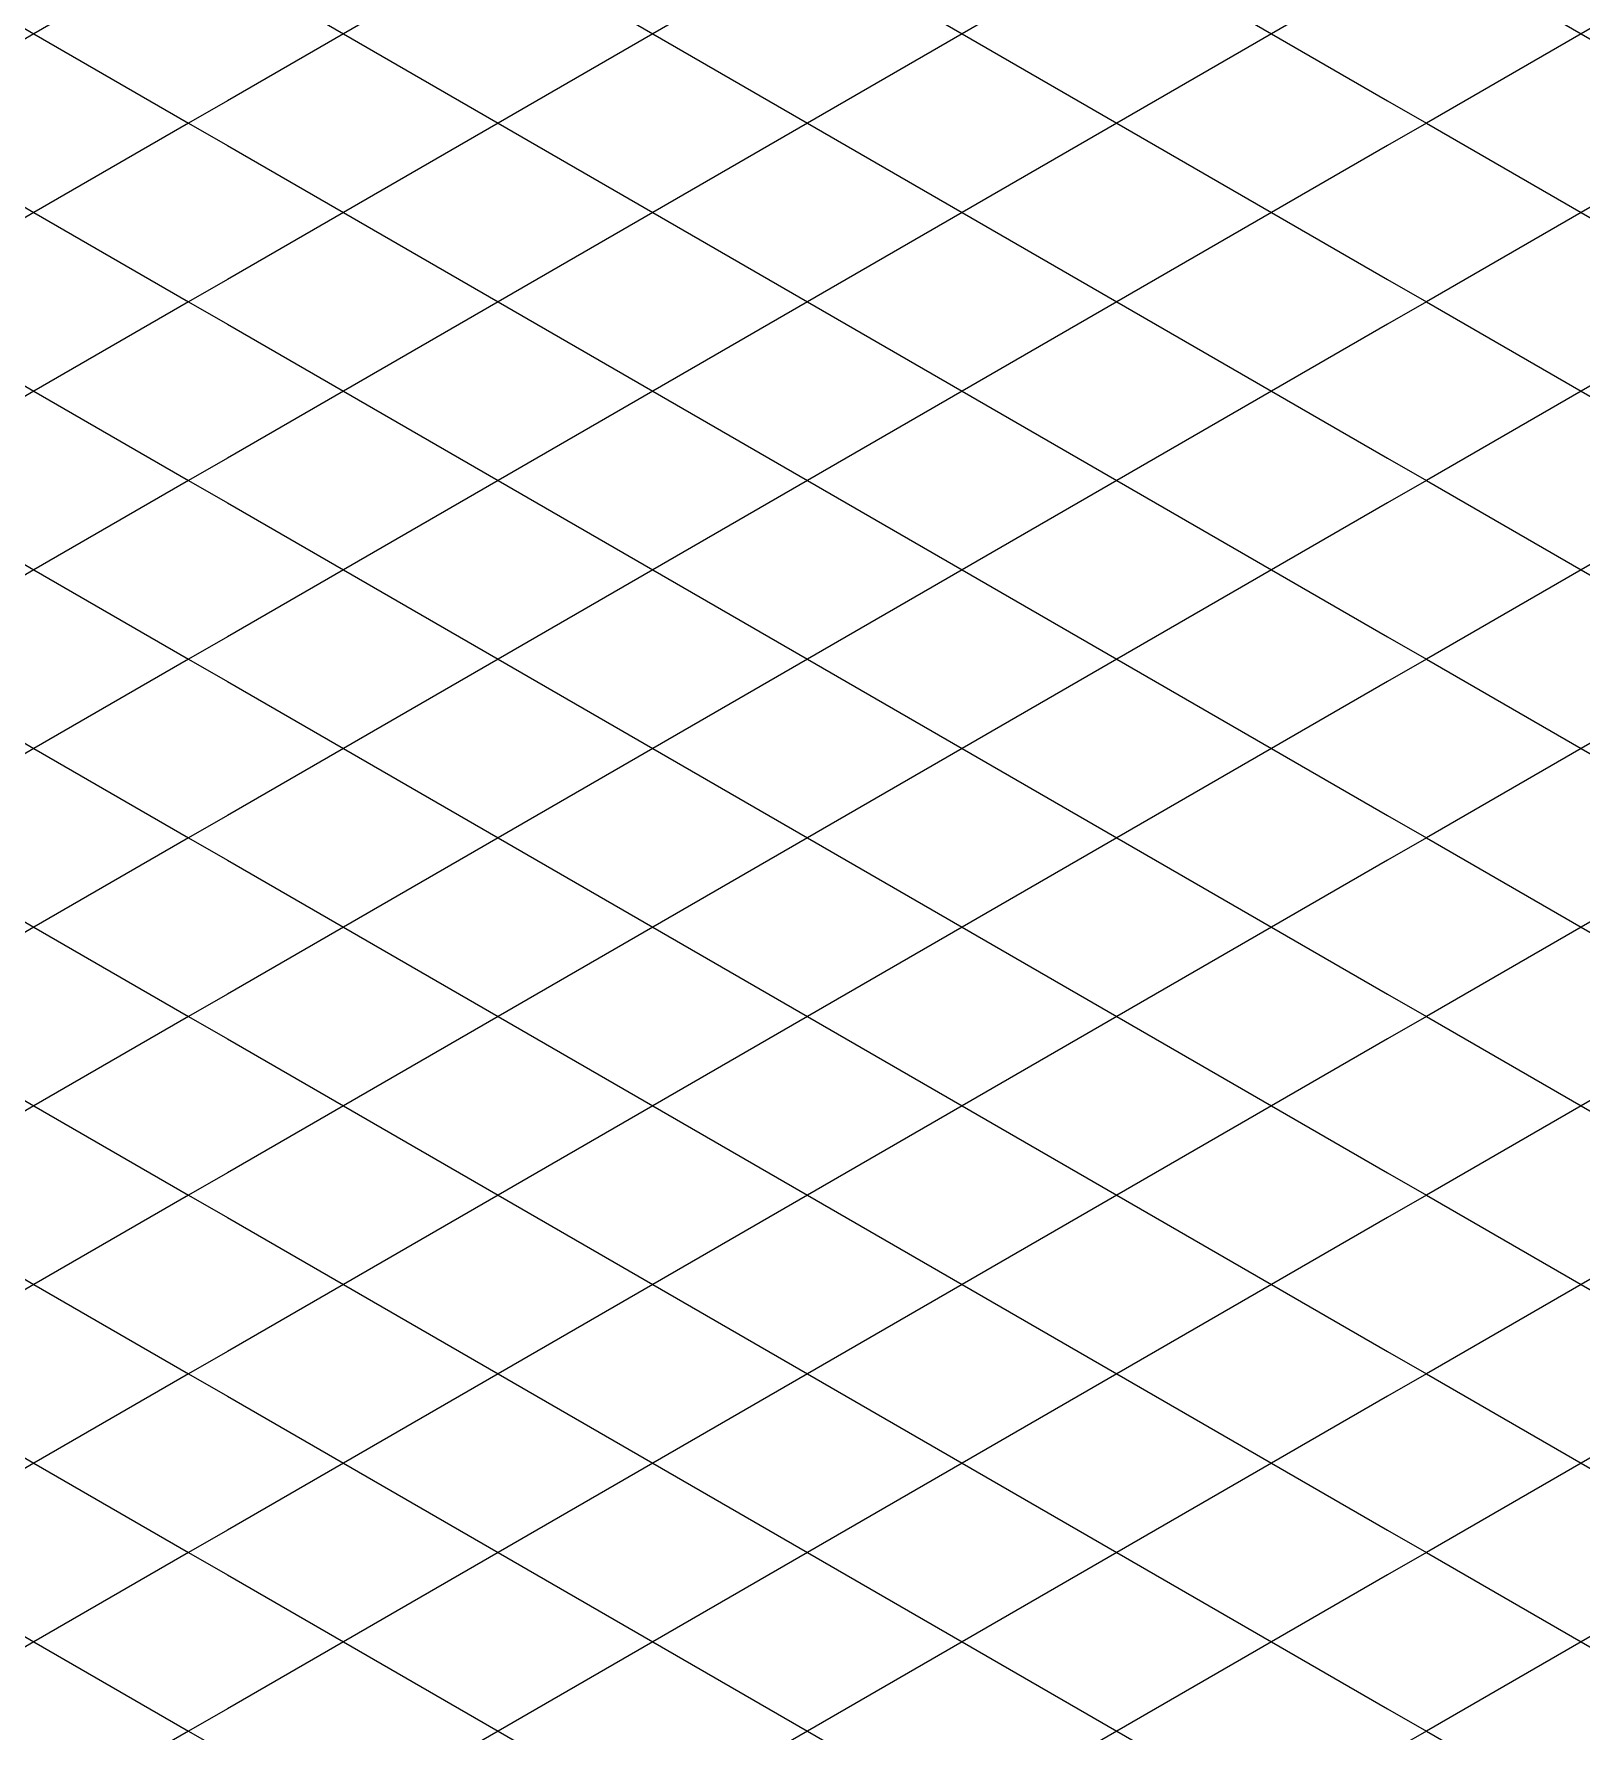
# Model space of a CAD drawing. Header units: metres. Extents: x 0 to 1028, y -291 to 246.
# Drawn here: x 324.1 to 387.8, y 87.9 to 157.7 of the extents above; entities that cross this region are included whole.
import ezdxf

# ---------------------------------------------------------------- set-up
doc = ezdxf.new("R2010")
doc.units = ezdxf.units.M
doc.layers.add('LAYER_02_PROJECTION', color=7, linetype='Continuous')

msp = doc.modelspace()

# ---------------------------------------------------------------- linework, layer by layer
at = {"layer": 'LAYER_02_PROJECTION'}
for points in [[(317.774, 161.421), (319.365, 160.503), (320.956, 159.584), (322.547, 158.666), (324.138, 157.747)], [(317.774, 161.421), (319.365, 160.503), (320.956, 159.584), (322.547, 158.666), (324.138, 157.747)], [(330.502, 161.421), (328.911, 160.503), (327.32, 159.584), (325.729, 158.666), (324.138, 157.747)], [(330.502, 161.421), (328.911, 160.503), (327.32, 159.584), (325.729, 158.666), (324.138, 157.747)], [(330.502, 161.421), (332.093, 160.503), (333.684, 159.584), (335.275, 158.666), (336.866, 157.747)], [(330.502, 161.421), (332.093, 160.503), (333.684, 159.584), (335.275, 158.666), (336.866, 157.747)], [(343.23, 161.421), (341.639, 160.503), (340.048, 159.584), (338.457, 158.666), (336.866, 157.747)], [(343.23, 161.421), (341.639, 160.503), (340.048, 159.584), (338.457, 158.666), (336.866, 157.747)], [(343.23, 161.421), (344.821, 160.503), (346.412, 159.584), (348.003, 158.666), (349.594, 157.747)], [(343.23, 161.421), (344.821, 160.503), (346.412, 159.584), (348.003, 158.666), (349.594, 157.747)], [(355.958, 161.421), (354.367, 160.503), (352.776, 159.584), (351.185, 158.666), (349.594, 157.747)], [(355.958, 161.421), (354.367, 160.503), (352.776, 159.584), (351.185, 158.666), (349.594, 157.747)], [(355.958, 161.421), (357.549, 160.503), (359.14, 159.584), (360.731, 158.666), (362.322, 157.747)], [(355.958, 161.421), (357.549, 160.503), (359.14, 159.584), (360.731, 158.666), (362.322, 157.747)], [(368.685, 161.421), (367.094, 160.503), (365.503, 159.584), (363.913, 158.666), (362.322, 157.747)], [(368.685, 161.421), (367.094, 160.503), (365.503, 159.584), (363.913, 158.666), (362.322, 157.747)], [(368.685, 161.421), (370.276, 160.503), (371.867, 159.584), (373.458, 158.666), (375.049, 157.747)], [(368.685, 161.421), (370.276, 160.503), (371.867, 159.584), (373.458, 158.666), (375.049, 157.747)], [(381.413, 161.421), (379.822, 160.503), (378.231, 159.584), (376.64, 158.666), (375.049, 157.747)], [(381.413, 161.421), (379.822, 160.503), (378.231, 159.584), (376.64, 158.666), (375.049, 157.747)], [(381.413, 161.421), (383.004, 160.503), (384.595, 159.584), (386.186, 158.666), (387.777, 157.747)], [(381.413, 161.421), (383.004, 160.503), (384.595, 159.584), (386.186, 158.666), (387.777, 157.747)], [(394.141, 161.421), (392.55, 160.503), (390.959, 159.584), (389.368, 158.666), (387.777, 157.747)], [(394.141, 161.421), (392.55, 160.503), (390.959, 159.584), (389.368, 158.666), (387.777, 157.747)], [(324.138, 157.747), (322.547, 156.829), (320.956, 155.91), (319.365, 154.991), (317.774, 154.073)], [(324.138, 157.747), (322.547, 156.829), (320.956, 155.91), (319.365, 154.991), (317.774, 154.073)], [(324.138, 157.747), (325.729, 156.829), (327.32, 155.91), (328.911, 154.991), (330.502, 154.073)], [(324.138, 157.747), (325.729, 156.829), (327.32, 155.91), (328.911, 154.991), (330.502, 154.073)], [(336.866, 157.747), (335.275, 156.829), (333.684, 155.91), (332.093, 154.991), (330.502, 154.073)], [(336.866, 157.747), (335.275, 156.829), (333.684, 155.91), (332.093, 154.991), (330.502, 154.073)], [(336.866, 157.747), (338.457, 156.829), (340.048, 155.91), (341.639, 154.991), (343.23, 154.073)], [(336.866, 157.747), (338.457, 156.829), (340.048, 155.91), (341.639, 154.991), (343.23, 154.073)], [(349.594, 157.747), (348.003, 156.829), (346.412, 155.91), (344.821, 154.991), (343.23, 154.073)], [(349.594, 157.747), (348.003, 156.829), (346.412, 155.91), (344.821, 154.991), (343.23, 154.073)], [(349.594, 157.747), (351.185, 156.829), (352.776, 155.91), (354.367, 154.991), (355.958, 154.073)], [(349.594, 157.747), (351.185, 156.829), (352.776, 155.91), (354.367, 154.991), (355.958, 154.073)], [(362.322, 157.747), (360.731, 156.829), (359.14, 155.91), (357.549, 154.991), (355.958, 154.073)], [(362.322, 157.747), (360.731, 156.829), (359.14, 155.91), (357.549, 154.991), (355.958, 154.073)], [(362.322, 157.747), (363.913, 156.829), (365.503, 155.91), (367.094, 154.991), (368.685, 154.073)], [(362.322, 157.747), (363.913, 156.829), (365.503, 155.91), (367.094, 154.991), (368.685, 154.073)], [(375.049, 157.747), (373.458, 156.829), (371.867, 155.91), (370.276, 154.991), (368.685, 154.073)], [(375.049, 157.747), (373.458, 156.829), (371.867, 155.91), (370.276, 154.991), (368.685, 154.073)], [(375.049, 157.747), (376.64, 156.829), (378.231, 155.91), (379.822, 154.991), (381.413, 154.073)], [(375.049, 157.747), (376.64, 156.829), (378.231, 155.91), (379.822, 154.991), (381.413, 154.073)], [(387.777, 157.747), (386.186, 156.829), (384.595, 155.91), (383.004, 154.991), (381.413, 154.073)], [(387.777, 157.747), (386.186, 156.829), (384.595, 155.91), (383.004, 154.991), (381.413, 154.073)], [(387.777, 157.747), (389.368, 156.829), (390.959, 155.91), (392.55, 154.991), (394.141, 154.073)], [(387.777, 157.747), (389.368, 156.829), (390.959, 155.91), (392.55, 154.991), (394.141, 154.073)], [(317.774, 154.073), (319.365, 153.154), (320.956, 152.236), (322.547, 151.317), (324.138, 150.399)], [(317.774, 154.073), (319.365, 153.154), (320.956, 152.236), (322.547, 151.317), (324.138, 150.399)], [(330.502, 154.073), (328.911, 153.154), (327.32, 152.236), (325.729, 151.317), (324.138, 150.399)], [(330.502, 154.073), (328.911, 153.154), (327.32, 152.236), (325.729, 151.317), (324.138, 150.399)], [(330.502, 154.073), (332.093, 153.154), (333.684, 152.236), (335.275, 151.317), (336.866, 150.399)], [(330.502, 154.073), (332.093, 153.154), (333.684, 152.236), (335.275, 151.317), (336.866, 150.399)], [(343.23, 154.073), (341.639, 153.154), (340.048, 152.236), (338.457, 151.317), (336.866, 150.399)], [(343.23, 154.073), (341.639, 153.154), (340.048, 152.236), (338.457, 151.317), (336.866, 150.399)], [(343.23, 154.073), (344.821, 153.154), (346.412, 152.236), (348.003, 151.317), (349.594, 150.399)], [(343.23, 154.073), (344.821, 153.154), (346.412, 152.236), (348.003, 151.317), (349.594, 150.399)], [(355.958, 154.073), (354.367, 153.154), (352.776, 152.236), (351.185, 151.317), (349.594, 150.399)], [(355.958, 154.073), (354.367, 153.154), (352.776, 152.236), (351.185, 151.317), (349.594, 150.399)], [(355.958, 154.073), (357.549, 153.154), (359.14, 152.236), (360.731, 151.317), (362.322, 150.399)], [(355.958, 154.073), (357.549, 153.154), (359.14, 152.236), (360.731, 151.317), (362.322, 150.399)], [(368.685, 154.073), (367.094, 153.154), (365.503, 152.236), (363.913, 151.317), (362.322, 150.399)], [(368.685, 154.073), (367.094, 153.154), (365.503, 152.236), (363.913, 151.317), (362.322, 150.399)], [(368.685, 154.073), (370.276, 153.154), (371.867, 152.236), (373.458, 151.317), (375.049, 150.399)], [(368.685, 154.073), (370.276, 153.154), (371.867, 152.236), (373.458, 151.317), (375.049, 150.399)], [(381.413, 154.073), (379.822, 153.154), (378.231, 152.236), (376.64, 151.317), (375.049, 150.399)], [(381.413, 154.073), (379.822, 153.154), (378.231, 152.236), (376.64, 151.317), (375.049, 150.399)], [(381.413, 154.073), (383.004, 153.154), (384.595, 152.236), (386.186, 151.317), (387.777, 150.399)], [(381.413, 154.073), (383.004, 153.154), (384.595, 152.236), (386.186, 151.317), (387.777, 150.399)], [(394.141, 154.073), (392.55, 153.154), (390.959, 152.236), (389.368, 151.317), (387.777, 150.399)], [(394.141, 154.073), (392.55, 153.154), (390.959, 152.236), (389.368, 151.317), (387.777, 150.399)], [(324.138, 150.399), (322.547, 149.48), (320.956, 148.562), (319.365, 147.643), (317.774, 146.724)], [(324.138, 150.399), (322.547, 149.48), (320.956, 148.562), (319.365, 147.643), (317.774, 146.724)], [(324.138, 150.399), (325.729, 149.48), (327.32, 148.562), (328.911, 147.643), (330.502, 146.724)], [(324.138, 150.399), (325.729, 149.48), (327.32, 148.562), (328.911, 147.643), (330.502, 146.724)], [(336.866, 150.399), (335.275, 149.48), (333.684, 148.562), (332.093, 147.643), (330.502, 146.724)], [(336.866, 150.399), (335.275, 149.48), (333.684, 148.562), (332.093, 147.643), (330.502, 146.724)], [(336.866, 150.399), (338.457, 149.48), (340.048, 148.562), (341.639, 147.643), (343.23, 146.724)], [(336.866, 150.399), (338.457, 149.48), (340.048, 148.562), (341.639, 147.643), (343.23, 146.724)], [(349.594, 150.399), (348.003, 149.48), (346.412, 148.562), (344.821, 147.643), (343.23, 146.724)], [(349.594, 150.399), (348.003, 149.48), (346.412, 148.562), (344.821, 147.643), (343.23, 146.724)], [(349.594, 150.399), (351.185, 149.48), (352.776, 148.562), (354.367, 147.643), (355.958, 146.724)], [(349.594, 150.399), (351.185, 149.48), (352.776, 148.562), (354.367, 147.643), (355.958, 146.724)], [(362.322, 150.399), (360.731, 149.48), (359.14, 148.562), (357.549, 147.643), (355.958, 146.724)], [(362.322, 150.399), (360.731, 149.48), (359.14, 148.562), (357.549, 147.643), (355.958, 146.724)], [(362.322, 150.399), (363.913, 149.48), (365.503, 148.562), (367.094, 147.643), (368.685, 146.724)], [(362.322, 150.399), (363.913, 149.48), (365.503, 148.562), (367.094, 147.643), (368.685, 146.724)], [(375.049, 150.399), (373.458, 149.48), (371.867, 148.562), (370.276, 147.643), (368.685, 146.724)], [(375.049, 150.399), (373.458, 149.48), (371.867, 148.562), (370.276, 147.643), (368.685, 146.724)], [(375.049, 150.399), (376.64, 149.48), (378.231, 148.562), (379.822, 147.643), (381.413, 146.724)], [(375.049, 150.399), (376.64, 149.48), (378.231, 148.562), (379.822, 147.643), (381.413, 146.724)], [(387.777, 150.399), (386.186, 149.48), (384.595, 148.562), (383.004, 147.643), (381.413, 146.724)], [(387.777, 150.399), (386.186, 149.48), (384.595, 148.562), (383.004, 147.643), (381.413, 146.724)], [(387.777, 150.399), (389.368, 149.48), (390.959, 148.562), (392.55, 147.643), (394.141, 146.724)], [(387.777, 150.399), (389.368, 149.48), (390.959, 148.562), (392.55, 147.643), (394.141, 146.724)], [(317.774, 146.724), (319.365, 145.806), (320.956, 144.887), (322.547, 143.969), (324.138, 143.05)], [(317.774, 146.724), (319.365, 145.806), (320.956, 144.887), (322.547, 143.969), (324.138, 143.05)], [(330.502, 146.724), (328.911, 145.806), (327.32, 144.887), (325.729, 143.969), (324.138, 143.05)], [(330.502, 146.724), (328.911, 145.806), (327.32, 144.887), (325.729, 143.969), (324.138, 143.05)], [(330.502, 146.724), (332.093, 145.806), (333.684, 144.887), (335.275, 143.969), (336.866, 143.05)], [(330.502, 146.724), (332.093, 145.806), (333.684, 144.887), (335.275, 143.969), (336.866, 143.05)], [(343.23, 146.724), (341.639, 145.806), (340.048, 144.887), (338.457, 143.969), (336.866, 143.05)], [(343.23, 146.724), (341.639, 145.806), (340.048, 144.887), (338.457, 143.969), (336.866, 143.05)], [(343.23, 146.724), (344.821, 145.806), (346.412, 144.887), (348.003, 143.969), (349.594, 143.05)], [(343.23, 146.724), (344.821, 145.806), (346.412, 144.887), (348.003, 143.969), (349.594, 143.05)], [(355.958, 146.724), (354.367, 145.806), (352.776, 144.887), (351.185, 143.969), (349.594, 143.05)], [(355.958, 146.724), (354.367, 145.806), (352.776, 144.887), (351.185, 143.969), (349.594, 143.05)], [(355.958, 146.724), (357.549, 145.806), (359.14, 144.887), (360.731, 143.969), (362.322, 143.05)], [(355.958, 146.724), (357.549, 145.806), (359.14, 144.887), (360.731, 143.969), (362.322, 143.05)], [(368.685, 146.724), (367.094, 145.806), (365.503, 144.887), (363.913, 143.969), (362.322, 143.05)], [(368.685, 146.724), (367.094, 145.806), (365.503, 144.887), (363.913, 143.969), (362.322, 143.05)], [(368.685, 146.724), (370.276, 145.806), (371.867, 144.887), (373.458, 143.969), (375.049, 143.05)], [(368.685, 146.724), (370.276, 145.806), (371.867, 144.887), (373.458, 143.969), (375.049, 143.05)], [(381.413, 146.724), (379.822, 145.806), (378.231, 144.887), (376.64, 143.969), (375.049, 143.05)], [(381.413, 146.724), (379.822, 145.806), (378.231, 144.887), (376.64, 143.969), (375.049, 143.05)], [(381.413, 146.724), (383.004, 145.806), (384.595, 144.887), (386.186, 143.969), (387.777, 143.05)], [(381.413, 146.724), (383.004, 145.806), (384.595, 144.887), (386.186, 143.969), (387.777, 143.05)], [(394.141, 146.724), (392.55, 145.806), (390.959, 144.887), (389.368, 143.969), (387.777, 143.05)], [(394.141, 146.724), (392.55, 145.806), (390.959, 144.887), (389.368, 143.969), (387.777, 143.05)], [(324.138, 143.05), (322.547, 142.132), (320.956, 141.213), (319.365, 140.295), (317.774, 139.376)], [(324.138, 143.05), (322.547, 142.132), (320.956, 141.213), (319.365, 140.295), (317.774, 139.376)], [(324.138, 143.05), (325.729, 142.132), (327.32, 141.213), (328.911, 140.295), (330.502, 139.376)], [(324.138, 143.05), (325.729, 142.132), (327.32, 141.213), (328.911, 140.295), (330.502, 139.376)], [(336.866, 143.05), (335.275, 142.132), (333.684, 141.213), (332.093, 140.295), (330.502, 139.376)], [(336.866, 143.05), (335.275, 142.132), (333.684, 141.213), (332.093, 140.295), (330.502, 139.376)], [(336.866, 143.05), (338.457, 142.132), (340.048, 141.213), (341.639, 140.295), (343.23, 139.376)], [(336.866, 143.05), (338.457, 142.132), (340.048, 141.213), (341.639, 140.295), (343.23, 139.376)], [(349.594, 143.05), (348.003, 142.132), (346.412, 141.213), (344.821, 140.295), (343.23, 139.376)], [(349.594, 143.05), (348.003, 142.132), (346.412, 141.213), (344.821, 140.295), (343.23, 139.376)], [(349.594, 143.05), (351.185, 142.132), (352.776, 141.213), (354.367, 140.295), (355.958, 139.376)], [(349.594, 143.05), (351.185, 142.132), (352.776, 141.213), (354.367, 140.295), (355.958, 139.376)], [(362.322, 143.05), (360.731, 142.132), (359.14, 141.213), (357.549, 140.295), (355.958, 139.376)], [(362.322, 143.05), (360.731, 142.132), (359.14, 141.213), (357.549, 140.295), (355.958, 139.376)], [(362.322, 143.05), (363.913, 142.132), (365.503, 141.213), (367.094, 140.295), (368.685, 139.376)], [(362.322, 143.05), (363.913, 142.132), (365.503, 141.213), (367.094, 140.295), (368.685, 139.376)], [(375.049, 143.05), (373.458, 142.132), (371.867, 141.213), (370.276, 140.295), (368.685, 139.376)], [(375.049, 143.05), (373.458, 142.132), (371.867, 141.213), (370.276, 140.295), (368.685, 139.376)], [(375.049, 143.05), (376.64, 142.132), (378.231, 141.213), (379.822, 140.295), (381.413, 139.376)], [(375.049, 143.05), (376.64, 142.132), (378.231, 141.213), (379.822, 140.295), (381.413, 139.376)], [(387.777, 143.05), (386.186, 142.132), (384.595, 141.213), (383.004, 140.295), (381.413, 139.376)], [(387.777, 143.05), (386.186, 142.132), (384.595, 141.213), (383.004, 140.295), (381.413, 139.376)], [(387.777, 143.05), (389.368, 142.132), (390.959, 141.213), (392.55, 140.295), (394.141, 139.376)], [(387.777, 143.05), (389.368, 142.132), (390.959, 141.213), (392.55, 140.295), (394.141, 139.376)], [(317.774, 139.376), (319.365, 138.457), (320.956, 137.539), (322.547, 136.62), (324.138, 135.702)], [(317.774, 139.376), (319.365, 138.457), (320.956, 137.539), (322.547, 136.62), (324.138, 135.702)], [(330.502, 139.376), (328.911, 138.457), (327.32, 137.539), (325.729, 136.62), (324.138, 135.702)], [(330.502, 139.376), (328.911, 138.457), (327.32, 137.539), (325.729, 136.62), (324.138, 135.702)], [(330.502, 139.376), (332.093, 138.457), (333.684, 137.539), (335.275, 136.62), (336.866, 135.702)], [(330.502, 139.376), (332.093, 138.457), (333.684, 137.539), (335.275, 136.62), (336.866, 135.702)], [(343.23, 139.376), (341.639, 138.457), (340.048, 137.539), (338.457, 136.62), (336.866, 135.702)], [(343.23, 139.376), (341.639, 138.457), (340.048, 137.539), (338.457, 136.62), (336.866, 135.702)], [(343.23, 139.376), (344.821, 138.457), (346.412, 137.539), (348.003, 136.62), (349.594, 135.702)], [(343.23, 139.376), (344.821, 138.457), (346.412, 137.539), (348.003, 136.62), (349.594, 135.702)], [(355.958, 139.376), (354.367, 138.457), (352.776, 137.539), (351.185, 136.62), (349.594, 135.702)], [(355.958, 139.376), (354.367, 138.457), (352.776, 137.539), (351.185, 136.62), (349.594, 135.702)], [(355.958, 139.376), (357.549, 138.457), (359.14, 137.539), (360.731, 136.62), (362.322, 135.702)], [(355.958, 139.376), (357.549, 138.457), (359.14, 137.539), (360.731, 136.62), (362.322, 135.702)], [(368.685, 139.376), (367.094, 138.457), (365.503, 137.539), (363.913, 136.62), (362.322, 135.702)], [(368.685, 139.376), (367.094, 138.457), (365.503, 137.539), (363.913, 136.62), (362.322, 135.702)], [(368.685, 139.376), (370.276, 138.457), (371.867, 137.539), (373.458, 136.62), (375.049, 135.702)], [(368.685, 139.376), (370.276, 138.457), (371.867, 137.539), (373.458, 136.62), (375.049, 135.702)], [(381.413, 139.376), (379.822, 138.457), (378.231, 137.539), (376.64, 136.62), (375.049, 135.702)], [(381.413, 139.376), (379.822, 138.457), (378.231, 137.539), (376.64, 136.62), (375.049, 135.702)], [(381.413, 139.376), (383.004, 138.457), (384.595, 137.539), (386.186, 136.62), (387.777, 135.702)], [(381.413, 139.376), (383.004, 138.457), (384.595, 137.539), (386.186, 136.62), (387.777, 135.702)], [(394.141, 139.376), (392.55, 138.457), (390.959, 137.539), (389.368, 136.62), (387.777, 135.702)], [(394.141, 139.376), (392.55, 138.457), (390.959, 137.539), (389.368, 136.62), (387.777, 135.702)], [(324.138, 135.702), (322.547, 134.783), (320.956, 133.865), (319.365, 132.946), (317.774, 132.027)], [(324.138, 135.702), (322.547, 134.783), (320.956, 133.865), (319.365, 132.946), (317.774, 132.027)], [(324.138, 135.702), (325.729, 134.783), (327.32, 133.865), (328.911, 132.946), (330.502, 132.027)], [(324.138, 135.702), (325.729, 134.783), (327.32, 133.865), (328.911, 132.946), (330.502, 132.027)], [(336.866, 135.702), (335.275, 134.783), (333.684, 133.865), (332.093, 132.946), (330.502, 132.027)], [(336.866, 135.702), (335.275, 134.783), (333.684, 133.865), (332.093, 132.946), (330.502, 132.027)], [(336.866, 135.702), (338.457, 134.783), (340.048, 133.865), (341.639, 132.946), (343.23, 132.027)], [(336.866, 135.702), (338.457, 134.783), (340.048, 133.865), (341.639, 132.946), (343.23, 132.027)], [(349.594, 135.702), (348.003, 134.783), (346.412, 133.865), (344.821, 132.946), (343.23, 132.027)], [(349.594, 135.702), (348.003, 134.783), (346.412, 133.865), (344.821, 132.946), (343.23, 132.027)], [(349.594, 135.702), (351.185, 134.783), (352.776, 133.865), (354.367, 132.946), (355.958, 132.027)], [(349.594, 135.702), (351.185, 134.783), (352.776, 133.865), (354.367, 132.946), (355.958, 132.027)], [(362.322, 135.702), (360.731, 134.783), (359.14, 133.865), (357.549, 132.946), (355.958, 132.027)], [(362.322, 135.702), (360.731, 134.783), (359.14, 133.865), (357.549, 132.946), (355.958, 132.027)], [(362.322, 135.702), (363.913, 134.783), (365.503, 133.865), (367.094, 132.946), (368.685, 132.027)], [(362.322, 135.702), (363.913, 134.783), (365.503, 133.865), (367.094, 132.946), (368.685, 132.027)], [(375.049, 135.702), (373.458, 134.783), (371.867, 133.865), (370.276, 132.946), (368.685, 132.027)], [(375.049, 135.702), (373.458, 134.783), (371.867, 133.865), (370.276, 132.946), (368.685, 132.027)], [(375.049, 135.702), (376.64, 134.783), (378.231, 133.865), (379.822, 132.946), (381.413, 132.027)], [(375.049, 135.702), (376.64, 134.783), (378.231, 133.865), (379.822, 132.946), (381.413, 132.027)], [(387.777, 135.702), (386.186, 134.783), (384.595, 133.865), (383.004, 132.946), (381.413, 132.027)], [(387.777, 135.702), (386.186, 134.783), (384.595, 133.865), (383.004, 132.946), (381.413, 132.027)], [(387.777, 135.702), (389.368, 134.783), (390.959, 133.865), (392.55, 132.946), (394.141, 132.027)], [(387.777, 135.702), (389.368, 134.783), (390.959, 133.865), (392.55, 132.946), (394.141, 132.027)], [(317.774, 132.027), (319.365, 131.109), (320.956, 130.19), (322.547, 129.272), (324.138, 128.353)], [(317.774, 132.027), (319.365, 131.109), (320.956, 130.19), (322.547, 129.272), (324.138, 128.353)], [(330.502, 132.027), (328.911, 131.109), (327.32, 130.19), (325.729, 129.272), (324.138, 128.353)], [(330.502, 132.027), (328.911, 131.109), (327.32, 130.19), (325.729, 129.272), (324.138, 128.353)], [(330.502, 132.027), (332.093, 131.109), (333.684, 130.19), (335.275, 129.272), (336.866, 128.353)], [(330.502, 132.027), (332.093, 131.109), (333.684, 130.19), (335.275, 129.272), (336.866, 128.353)], [(343.23, 132.027), (341.639, 131.109), (340.048, 130.19), (338.457, 129.272), (336.866, 128.353)], [(343.23, 132.027), (341.639, 131.109), (340.048, 130.19), (338.457, 129.272), (336.866, 128.353)], [(343.23, 132.027), (344.821, 131.109), (346.412, 130.19), (348.003, 129.272), (349.594, 128.353)], [(343.23, 132.027), (344.821, 131.109), (346.412, 130.19), (348.003, 129.272), (349.594, 128.353)], [(355.958, 132.027), (354.367, 131.109), (352.776, 130.19), (351.185, 129.272), (349.594, 128.353)], [(355.958, 132.027), (354.367, 131.109), (352.776, 130.19), (351.185, 129.272), (349.594, 128.353)], [(355.958, 132.027), (357.549, 131.109), (359.14, 130.19), (360.731, 129.272), (362.322, 128.353)], [(355.958, 132.027), (357.549, 131.109), (359.14, 130.19), (360.731, 129.272), (362.322, 128.353)], [(368.685, 132.027), (367.094, 131.109), (365.503, 130.19), (363.913, 129.272), (362.322, 128.353)], [(368.685, 132.027), (367.094, 131.109), (365.503, 130.19), (363.913, 129.272), (362.322, 128.353)], [(368.685, 132.027), (370.276, 131.109), (371.867, 130.19), (373.458, 129.272), (375.049, 128.353)], [(368.685, 132.027), (370.276, 131.109), (371.867, 130.19), (373.458, 129.272), (375.049, 128.353)], [(381.413, 132.027), (379.822, 131.109), (378.231, 130.19), (376.64, 129.272), (375.049, 128.353)], [(381.413, 132.027), (379.822, 131.109), (378.231, 130.19), (376.64, 129.272), (375.049, 128.353)], [(381.413, 132.027), (383.004, 131.109), (384.595, 130.19), (386.186, 129.272), (387.777, 128.353)], [(381.413, 132.027), (383.004, 131.109), (384.595, 130.19), (386.186, 129.272), (387.777, 128.353)], [(394.141, 132.027), (392.55, 131.109), (390.959, 130.19), (389.368, 129.272), (387.777, 128.353)], [(394.141, 132.027), (392.55, 131.109), (390.959, 130.19), (389.368, 129.272), (387.777, 128.353)], [(324.138, 128.353), (322.547, 127.435), (320.956, 126.516), (319.365, 125.598), (317.774, 124.679)], [(324.138, 128.353), (322.547, 127.435), (320.956, 126.516), (319.365, 125.598), (317.774, 124.679)], [(324.138, 128.353), (325.729, 127.435), (327.32, 126.516), (328.911, 125.598), (330.502, 124.679)], [(324.138, 128.353), (325.729, 127.435), (327.32, 126.516), (328.911, 125.598), (330.502, 124.679)], [(336.866, 128.353), (335.275, 127.435), (333.684, 126.516), (332.093, 125.598), (330.502, 124.679)], [(336.866, 128.353), (335.275, 127.435), (333.684, 126.516), (332.093, 125.598), (330.502, 124.679)], [(336.866, 128.353), (338.457, 127.435), (340.048, 126.516), (341.639, 125.598), (343.23, 124.679)], [(336.866, 128.353), (338.457, 127.435), (340.048, 126.516), (341.639, 125.598), (343.23, 124.679)], [(349.594, 128.353), (348.003, 127.435), (346.412, 126.516), (344.821, 125.598), (343.23, 124.679)], [(349.594, 128.353), (348.003, 127.435), (346.412, 126.516), (344.821, 125.598), (343.23, 124.679)], [(349.594, 128.353), (351.185, 127.435), (352.776, 126.516), (354.367, 125.598), (355.958, 124.679)], [(349.594, 128.353), (351.185, 127.435), (352.776, 126.516), (354.367, 125.598), (355.958, 124.679)], [(362.322, 128.353), (360.731, 127.435), (359.14, 126.516), (357.549, 125.598), (355.958, 124.679)], [(362.322, 128.353), (360.731, 127.435), (359.14, 126.516), (357.549, 125.598), (355.958, 124.679)], [(362.322, 128.353), (363.913, 127.435), (365.503, 126.516), (367.094, 125.598), (368.685, 124.679)], [(362.322, 128.353), (363.913, 127.435), (365.503, 126.516), (367.094, 125.598), (368.685, 124.679)], [(375.049, 128.353), (373.458, 127.435), (371.867, 126.516), (370.276, 125.598), (368.685, 124.679)], [(375.049, 128.353), (373.458, 127.435), (371.867, 126.516), (370.276, 125.598), (368.685, 124.679)], [(375.049, 128.353), (376.64, 127.435), (378.231, 126.516), (379.822, 125.598), (381.413, 124.679)], [(375.049, 128.353), (376.64, 127.435), (378.231, 126.516), (379.822, 125.598), (381.413, 124.679)], [(387.777, 128.353), (386.186, 127.435), (384.595, 126.516), (383.004, 125.598), (381.413, 124.679)], [(387.777, 128.353), (386.186, 127.435), (384.595, 126.516), (383.004, 125.598), (381.413, 124.679)], [(387.777, 128.353), (389.368, 127.435), (390.959, 126.516), (392.55, 125.598), (394.141, 124.679)], [(387.777, 128.353), (389.368, 127.435), (390.959, 126.516), (392.55, 125.598), (394.141, 124.679)], [(317.774, 124.679), (319.365, 123.76), (320.956, 122.842), (322.547, 121.923), (324.138, 121.005)], [(317.774, 124.679), (319.365, 123.76), (320.956, 122.842), (322.547, 121.923), (324.138, 121.005)], [(330.502, 124.679), (328.911, 123.76), (327.32, 122.842), (325.729, 121.923), (324.138, 121.005)], [(330.502, 124.679), (328.911, 123.76), (327.32, 122.842), (325.729, 121.923), (324.138, 121.005)], [(330.502, 124.679), (332.093, 123.76), (333.684, 122.842), (335.275, 121.923), (336.866, 121.005)], [(330.502, 124.679), (332.093, 123.76), (333.684, 122.842), (335.275, 121.923), (336.866, 121.005)], [(343.23, 124.679), (341.639, 123.76), (340.048, 122.842), (338.457, 121.923), (336.866, 121.005)], [(343.23, 124.679), (341.639, 123.76), (340.048, 122.842), (338.457, 121.923), (336.866, 121.005)], [(343.23, 124.679), (344.821, 123.76), (346.412, 122.842), (348.003, 121.923), (349.594, 121.005)], [(343.23, 124.679), (344.821, 123.76), (346.412, 122.842), (348.003, 121.923), (349.594, 121.005)], [(355.958, 124.679), (354.367, 123.76), (352.776, 122.842), (351.185, 121.923), (349.594, 121.005)], [(355.958, 124.679), (354.367, 123.76), (352.776, 122.842), (351.185, 121.923), (349.594, 121.005)], [(355.958, 124.679), (357.549, 123.76), (359.14, 122.842), (360.731, 121.923), (362.322, 121.005)], [(355.958, 124.679), (357.549, 123.76), (359.14, 122.842), (360.731, 121.923), (362.322, 121.005)], [(368.685, 124.679), (367.094, 123.76), (365.503, 122.842), (363.913, 121.923), (362.322, 121.005)], [(368.685, 124.679), (367.094, 123.76), (365.503, 122.842), (363.913, 121.923), (362.322, 121.005)], [(368.685, 124.679), (370.276, 123.76), (371.867, 122.842), (373.458, 121.923), (375.049, 121.005)], [(368.685, 124.679), (370.276, 123.76), (371.867, 122.842), (373.458, 121.923), (375.049, 121.005)], [(381.413, 124.679), (379.822, 123.76), (378.231, 122.842), (376.64, 121.923), (375.049, 121.005)], [(381.413, 124.679), (379.822, 123.76), (378.231, 122.842), (376.64, 121.923), (375.049, 121.005)], [(381.413, 124.679), (383.004, 123.76), (384.595, 122.842), (386.186, 121.923), (387.777, 121.005)], [(381.413, 124.679), (383.004, 123.76), (384.595, 122.842), (386.186, 121.923), (387.777, 121.005)], [(394.141, 124.679), (392.55, 123.76), (390.959, 122.842), (389.368, 121.923), (387.777, 121.005)], [(394.141, 124.679), (392.55, 123.76), (390.959, 122.842), (389.368, 121.923), (387.777, 121.005)], [(324.138, 121.005), (322.547, 120.086), (320.956, 119.168), (319.365, 118.249), (317.774, 117.331)], [(324.138, 121.005), (322.547, 120.086), (320.956, 119.168), (319.365, 118.249), (317.774, 117.331)], [(324.138, 121.005), (325.729, 120.086), (327.32, 119.168), (328.911, 118.249), (330.502, 117.331)], [(324.138, 121.005), (325.729, 120.086), (327.32, 119.168), (328.911, 118.249), (330.502, 117.331)], [(336.866, 121.005), (335.275, 120.086), (333.684, 119.168), (332.093, 118.249), (330.502, 117.331)], [(336.866, 121.005), (335.275, 120.086), (333.684, 119.168), (332.093, 118.249), (330.502, 117.331)], [(336.866, 121.005), (338.457, 120.086), (340.048, 119.168), (341.639, 118.249), (343.23, 117.331)], [(336.866, 121.005), (338.457, 120.086), (340.048, 119.168), (341.639, 118.249), (343.23, 117.331)], [(349.594, 121.005), (348.003, 120.086), (346.412, 119.168), (344.821, 118.249), (343.23, 117.331)], [(349.594, 121.005), (348.003, 120.086), (346.412, 119.168), (344.821, 118.249), (343.23, 117.331)], [(349.594, 121.005), (351.185, 120.086), (352.776, 119.168), (354.367, 118.249), (355.958, 117.331)], [(349.594, 121.005), (351.185, 120.086), (352.776, 119.168), (354.367, 118.249), (355.958, 117.331)], [(362.322, 121.005), (360.731, 120.086), (359.14, 119.168), (357.549, 118.249), (355.958, 117.331)], [(362.322, 121.005), (360.731, 120.086), (359.14, 119.168), (357.549, 118.249), (355.958, 117.331)], [(362.322, 121.005), (363.913, 120.086), (365.503, 119.168), (367.094, 118.249), (368.685, 117.331)], [(362.322, 121.005), (363.913, 120.086), (365.503, 119.168), (367.094, 118.249), (368.685, 117.331)], [(375.049, 121.005), (373.458, 120.086), (371.867, 119.168), (370.276, 118.249), (368.685, 117.331)], [(375.049, 121.005), (373.458, 120.086), (371.867, 119.168), (370.276, 118.249), (368.685, 117.331)], [(375.049, 121.005), (376.64, 120.086), (378.231, 119.168), (379.822, 118.249), (381.413, 117.331)], [(375.049, 121.005), (376.64, 120.086), (378.231, 119.168), (379.822, 118.249), (381.413, 117.331)], [(387.777, 121.005), (386.186, 120.086), (384.595, 119.168), (383.004, 118.249), (381.413, 117.331)], [(387.777, 121.005), (386.186, 120.086), (384.595, 119.168), (383.004, 118.249), (381.413, 117.331)], [(387.777, 121.005), (389.368, 120.086), (390.959, 119.168), (392.55, 118.249), (394.141, 117.331)], [(387.777, 121.005), (389.368, 120.086), (390.959, 119.168), (392.55, 118.249), (394.141, 117.331)], [(317.774, 117.331), (319.365, 116.412), (320.956, 115.493), (322.547, 114.575), (324.138, 113.656)], [(317.774, 117.331), (319.365, 116.412), (320.956, 115.493), (322.547, 114.575), (324.138, 113.656)], [(330.502, 117.331), (328.911, 116.412), (327.32, 115.493), (325.729, 114.575), (324.138, 113.656)], [(330.502, 117.331), (328.911, 116.412), (327.32, 115.493), (325.729, 114.575), (324.138, 113.656)], [(330.502, 117.331), (332.093, 116.412), (333.684, 115.493), (335.275, 114.575), (336.866, 113.656)], [(330.502, 117.331), (332.093, 116.412), (333.684, 115.493), (335.275, 114.575), (336.866, 113.656)], [(343.23, 117.331), (341.639, 116.412), (340.048, 115.493), (338.457, 114.575), (336.866, 113.656)], [(343.23, 117.331), (341.639, 116.412), (340.048, 115.493), (338.457, 114.575), (336.866, 113.656)], [(343.23, 117.331), (344.821, 116.412), (346.412, 115.493), (348.003, 114.575), (349.594, 113.656)], [(343.23, 117.331), (344.821, 116.412), (346.412, 115.493), (348.003, 114.575), (349.594, 113.656)], [(355.958, 117.331), (354.367, 116.412), (352.776, 115.493), (351.185, 114.575), (349.594, 113.656)], [(355.958, 117.331), (354.367, 116.412), (352.776, 115.493), (351.185, 114.575), (349.594, 113.656)], [(355.958, 117.331), (357.549, 116.412), (359.14, 115.493), (360.731, 114.575), (362.322, 113.656)], [(355.958, 117.331), (357.549, 116.412), (359.14, 115.493), (360.731, 114.575), (362.322, 113.656)], [(368.685, 117.331), (367.094, 116.412), (365.503, 115.493), (363.913, 114.575), (362.322, 113.656)], [(368.685, 117.331), (367.094, 116.412), (365.503, 115.493), (363.913, 114.575), (362.322, 113.656)], [(368.685, 117.331), (370.276, 116.412), (371.867, 115.493), (373.458, 114.575), (375.049, 113.656)], [(368.685, 117.331), (370.276, 116.412), (371.867, 115.493), (373.458, 114.575), (375.049, 113.656)], [(381.413, 117.331), (379.822, 116.412), (378.231, 115.493), (376.64, 114.575), (375.049, 113.656)], [(381.413, 117.331), (379.822, 116.412), (378.231, 115.493), (376.64, 114.575), (375.049, 113.656)], [(381.413, 117.331), (383.004, 116.412), (384.595, 115.493), (386.186, 114.575), (387.777, 113.656)], [(381.413, 117.331), (383.004, 116.412), (384.595, 115.493), (386.186, 114.575), (387.777, 113.656)], [(394.141, 117.331), (392.55, 116.412), (390.959, 115.493), (389.368, 114.575), (387.777, 113.656)], [(394.141, 117.331), (392.55, 116.412), (390.959, 115.493), (389.368, 114.575), (387.777, 113.656)], [(324.138, 113.656), (322.547, 112.738), (320.956, 111.819), (319.365, 110.901), (317.774, 109.982)], [(324.138, 113.656), (322.547, 112.738), (320.956, 111.819), (319.365, 110.901), (317.774, 109.982)], [(324.138, 113.656), (325.729, 112.738), (327.32, 111.819), (328.911, 110.901), (330.502, 109.982)], [(324.138, 113.656), (325.729, 112.738), (327.32, 111.819), (328.911, 110.901), (330.502, 109.982)], [(336.866, 113.656), (335.275, 112.738), (333.684, 111.819), (332.093, 110.901), (330.502, 109.982)], [(336.866, 113.656), (335.275, 112.738), (333.684, 111.819), (332.093, 110.901), (330.502, 109.982)], [(336.866, 113.656), (338.457, 112.738), (340.048, 111.819), (341.639, 110.901), (343.23, 109.982)], [(336.866, 113.656), (338.457, 112.738), (340.048, 111.819), (341.639, 110.901), (343.23, 109.982)], [(349.594, 113.656), (348.003, 112.738), (346.412, 111.819), (344.821, 110.901), (343.23, 109.982)], [(349.594, 113.656), (348.003, 112.738), (346.412, 111.819), (344.821, 110.901), (343.23, 109.982)], [(349.594, 113.656), (351.185, 112.738), (352.776, 111.819), (354.367, 110.901), (355.958, 109.982)], [(349.594, 113.656), (351.185, 112.738), (352.776, 111.819), (354.367, 110.901), (355.958, 109.982)], [(362.322, 113.656), (360.731, 112.738), (359.14, 111.819), (357.549, 110.901), (355.958, 109.982)], [(362.322, 113.656), (360.731, 112.738), (359.14, 111.819), (357.549, 110.901), (355.958, 109.982)], [(362.322, 113.656), (363.913, 112.738), (365.503, 111.819), (367.094, 110.901), (368.685, 109.982)], [(362.322, 113.656), (363.913, 112.738), (365.503, 111.819), (367.094, 110.901), (368.685, 109.982)], [(375.049, 113.656), (373.458, 112.738), (371.867, 111.819), (370.276, 110.901), (368.685, 109.982)], [(375.049, 113.656), (373.458, 112.738), (371.867, 111.819), (370.276, 110.901), (368.685, 109.982)], [(375.049, 113.656), (376.64, 112.738), (378.231, 111.819), (379.822, 110.901), (381.413, 109.982)], [(375.049, 113.656), (376.64, 112.738), (378.231, 111.819), (379.822, 110.901), (381.413, 109.982)], [(387.777, 113.656), (386.186, 112.738), (384.595, 111.819), (383.004, 110.901), (381.413, 109.982)], [(387.777, 113.656), (386.186, 112.738), (384.595, 111.819), (383.004, 110.901), (381.413, 109.982)], [(387.777, 113.656), (389.368, 112.738), (390.959, 111.819), (392.55, 110.901), (394.141, 109.982)], [(387.777, 113.656), (389.368, 112.738), (390.959, 111.819), (392.55, 110.901), (394.141, 109.982)], [(317.774, 109.982), (319.365, 109.064), (320.956, 108.145), (322.547, 107.226), (324.138, 106.308)], [(317.774, 109.982), (319.365, 109.064), (320.956, 108.145), (322.547, 107.226), (324.138, 106.308)], [(330.502, 109.982), (328.911, 109.064), (327.32, 108.145), (325.729, 107.226), (324.138, 106.308)], [(330.502, 109.982), (328.911, 109.064), (327.32, 108.145), (325.729, 107.226), (324.138, 106.308)], [(330.502, 109.982), (332.093, 109.064), (333.684, 108.145), (335.275, 107.226), (336.866, 106.308)], [(330.502, 109.982), (332.093, 109.064), (333.684, 108.145), (335.275, 107.226), (336.866, 106.308)], [(343.23, 109.982), (341.639, 109.064), (340.048, 108.145), (338.457, 107.226), (336.866, 106.308)], [(343.23, 109.982), (341.639, 109.064), (340.048, 108.145), (338.457, 107.226), (336.866, 106.308)], [(343.23, 109.982), (344.821, 109.064), (346.412, 108.145), (348.003, 107.226), (349.594, 106.308)], [(343.23, 109.982), (344.821, 109.064), (346.412, 108.145), (348.003, 107.226), (349.594, 106.308)], [(355.958, 109.982), (354.367, 109.064), (352.776, 108.145), (351.185, 107.226), (349.594, 106.308)], [(355.958, 109.982), (354.367, 109.064), (352.776, 108.145), (351.185, 107.226), (349.594, 106.308)], [(355.958, 109.982), (357.549, 109.064), (359.14, 108.145), (360.731, 107.226), (362.322, 106.308)], [(355.958, 109.982), (357.549, 109.064), (359.14, 108.145), (360.731, 107.226), (362.322, 106.308)], [(368.685, 109.982), (367.094, 109.064), (365.503, 108.145), (363.913, 107.226), (362.322, 106.308)], [(368.685, 109.982), (367.094, 109.064), (365.503, 108.145), (363.913, 107.226), (362.322, 106.308)], [(368.685, 109.982), (370.276, 109.064), (371.867, 108.145), (373.458, 107.226), (375.049, 106.308)], [(368.685, 109.982), (370.276, 109.064), (371.867, 108.145), (373.458, 107.226), (375.049, 106.308)], [(381.413, 109.982), (379.822, 109.064), (378.231, 108.145), (376.64, 107.226), (375.049, 106.308)], [(381.413, 109.982), (379.822, 109.064), (378.231, 108.145), (376.64, 107.226), (375.049, 106.308)], [(381.413, 109.982), (383.004, 109.064), (384.595, 108.145), (386.186, 107.226), (387.777, 106.308)], [(381.413, 109.982), (383.004, 109.064), (384.595, 108.145), (386.186, 107.226), (387.777, 106.308)], [(394.141, 109.982), (392.55, 109.064), (390.959, 108.145), (389.368, 107.226), (387.777, 106.308)], [(394.141, 109.982), (392.55, 109.064), (390.959, 108.145), (389.368, 107.226), (387.777, 106.308)], [(324.138, 106.308), (322.547, 105.389), (320.956, 104.471), (319.365, 103.552), (317.774, 102.634)], [(324.138, 106.308), (322.547, 105.389), (320.956, 104.471), (319.365, 103.552), (317.774, 102.634)], [(324.138, 106.308), (325.729, 105.389), (327.32, 104.471), (328.911, 103.552), (330.502, 102.634)], [(324.138, 106.308), (325.729, 105.389), (327.32, 104.471), (328.911, 103.552), (330.502, 102.634)], [(336.866, 106.308), (335.275, 105.389), (333.684, 104.471), (332.093, 103.552), (330.502, 102.634)], [(336.866, 106.308), (335.275, 105.389), (333.684, 104.471), (332.093, 103.552), (330.502, 102.634)], [(336.866, 106.308), (338.457, 105.389), (340.048, 104.471), (341.639, 103.552), (343.23, 102.634)], [(336.866, 106.308), (338.457, 105.389), (340.048, 104.471), (341.639, 103.552), (343.23, 102.634)], [(349.594, 106.308), (348.003, 105.389), (346.412, 104.471), (344.821, 103.552), (343.23, 102.634)], [(349.594, 106.308), (348.003, 105.389), (346.412, 104.471), (344.821, 103.552), (343.23, 102.634)], [(349.594, 106.308), (351.185, 105.389), (352.776, 104.471), (354.367, 103.552), (355.958, 102.634)], [(349.594, 106.308), (351.185, 105.389), (352.776, 104.471), (354.367, 103.552), (355.958, 102.634)], [(362.322, 106.308), (360.731, 105.389), (359.14, 104.471), (357.549, 103.552), (355.958, 102.634)], [(362.322, 106.308), (360.731, 105.389), (359.14, 104.471), (357.549, 103.552), (355.958, 102.634)], [(362.322, 106.308), (363.913, 105.389), (365.503, 104.471), (367.094, 103.552), (368.685, 102.634)], [(362.322, 106.308), (363.913, 105.389), (365.503, 104.471), (367.094, 103.552), (368.685, 102.634)], [(375.049, 106.308), (373.458, 105.389), (371.867, 104.471), (370.276, 103.552), (368.685, 102.634)], [(375.049, 106.308), (373.458, 105.389), (371.867, 104.471), (370.276, 103.552), (368.685, 102.634)], [(375.049, 106.308), (376.64, 105.389), (378.231, 104.471), (379.822, 103.552), (381.413, 102.634)], [(375.049, 106.308), (376.64, 105.389), (378.231, 104.471), (379.822, 103.552), (381.413, 102.634)], [(387.777, 106.308), (386.186, 105.389), (384.595, 104.471), (383.004, 103.552), (381.413, 102.634)], [(387.777, 106.308), (386.186, 105.389), (384.595, 104.471), (383.004, 103.552), (381.413, 102.634)], [(387.777, 106.308), (389.368, 105.389), (390.959, 104.471), (392.55, 103.552), (394.141, 102.634)], [(387.777, 106.308), (389.368, 105.389), (390.959, 104.471), (392.55, 103.552), (394.141, 102.634)], [(317.774, 102.634), (319.365, 101.715), (320.956, 100.797), (322.547, 99.878), (324.138, 98.959)], [(317.774, 102.634), (319.365, 101.715), (320.956, 100.797), (322.547, 99.878), (324.138, 98.959)], [(330.502, 102.634), (328.911, 101.715), (327.32, 100.797), (325.729, 99.878), (324.138, 98.959)], [(330.502, 102.634), (328.911, 101.715), (327.32, 100.797), (325.729, 99.878), (324.138, 98.959)], [(330.502, 102.634), (332.093, 101.715), (333.684, 100.797), (335.275, 99.878), (336.866, 98.959)], [(330.502, 102.634), (332.093, 101.715), (333.684, 100.797), (335.275, 99.878), (336.866, 98.959)], [(343.23, 102.634), (341.639, 101.715), (340.048, 100.797), (338.457, 99.878), (336.866, 98.959)], [(343.23, 102.634), (341.639, 101.715), (340.048, 100.797), (338.457, 99.878), (336.866, 98.959)], [(343.23, 102.634), (344.821, 101.715), (346.412, 100.797), (348.003, 99.878), (349.594, 98.959)], [(343.23, 102.634), (344.821, 101.715), (346.412, 100.797), (348.003, 99.878), (349.594, 98.959)], [(355.958, 102.634), (354.367, 101.715), (352.776, 100.797), (351.185, 99.878), (349.594, 98.959)], [(355.958, 102.634), (354.367, 101.715), (352.776, 100.797), (351.185, 99.878), (349.594, 98.959)], [(355.958, 102.634), (357.549, 101.715), (359.14, 100.797), (360.731, 99.878), (362.322, 98.959)], [(355.958, 102.634), (357.549, 101.715), (359.14, 100.797), (360.731, 99.878), (362.322, 98.959)], [(368.685, 102.634), (367.094, 101.715), (365.503, 100.797), (363.913, 99.878), (362.322, 98.959)], [(368.685, 102.634), (367.094, 101.715), (365.503, 100.797), (363.913, 99.878), (362.322, 98.959)], [(368.685, 102.634), (370.276, 101.715), (371.867, 100.797), (373.458, 99.878), (375.049, 98.959)], [(368.685, 102.634), (370.276, 101.715), (371.867, 100.797), (373.458, 99.878), (375.049, 98.959)], [(381.413, 102.634), (379.822, 101.715), (378.231, 100.797), (376.64, 99.878), (375.049, 98.959)], [(381.413, 102.634), (379.822, 101.715), (378.231, 100.797), (376.64, 99.878), (375.049, 98.959)], [(381.413, 102.634), (383.004, 101.715), (384.595, 100.797), (386.186, 99.878), (387.777, 98.959)], [(381.413, 102.634), (383.004, 101.715), (384.595, 100.797), (386.186, 99.878), (387.777, 98.959)], [(394.141, 102.634), (392.55, 101.715), (390.959, 100.797), (389.368, 99.878), (387.777, 98.959)], [(394.141, 102.634), (392.55, 101.715), (390.959, 100.797), (389.368, 99.878), (387.777, 98.959)], [(324.138, 98.959), (322.547, 98.041), (320.956, 97.122), (319.365, 96.204), (317.774, 95.285)], [(324.138, 98.959), (322.547, 98.041), (320.956, 97.122), (319.365, 96.204), (317.774, 95.285)], [(324.138, 98.959), (325.729, 98.041), (327.32, 97.122), (328.911, 96.204), (330.502, 95.285)], [(324.138, 98.959), (325.729, 98.041), (327.32, 97.122), (328.911, 96.204), (330.502, 95.285)], [(336.866, 98.959), (335.275, 98.041), (333.684, 97.122), (332.093, 96.204), (330.502, 95.285)], [(336.866, 98.959), (335.275, 98.041), (333.684, 97.122), (332.093, 96.204), (330.502, 95.285)], [(336.866, 98.959), (338.457, 98.041), (340.048, 97.122), (341.639, 96.204), (343.23, 95.285)], [(336.866, 98.959), (338.457, 98.041), (340.048, 97.122), (341.639, 96.204), (343.23, 95.285)], [(349.594, 98.959), (348.003, 98.041), (346.412, 97.122), (344.821, 96.204), (343.23, 95.285)], [(349.594, 98.959), (348.003, 98.041), (346.412, 97.122), (344.821, 96.204), (343.23, 95.285)], [(349.594, 98.959), (351.185, 98.041), (352.776, 97.122), (354.367, 96.204), (355.958, 95.285)], [(349.594, 98.959), (351.185, 98.041), (352.776, 97.122), (354.367, 96.204), (355.958, 95.285)], [(362.322, 98.959), (360.731, 98.041), (359.14, 97.122), (357.549, 96.204), (355.958, 95.285)], [(362.322, 98.959), (360.731, 98.041), (359.14, 97.122), (357.549, 96.204), (355.958, 95.285)], [(362.322, 98.959), (363.913, 98.041), (365.503, 97.122), (367.094, 96.204), (368.685, 95.285)], [(362.322, 98.959), (363.913, 98.041), (365.503, 97.122), (367.094, 96.204), (368.685, 95.285)], [(375.049, 98.959), (373.458, 98.041), (371.867, 97.122), (370.276, 96.204), (368.685, 95.285)], [(375.049, 98.959), (373.458, 98.041), (371.867, 97.122), (370.276, 96.204), (368.685, 95.285)], [(375.049, 98.959), (376.64, 98.041), (378.231, 97.122), (379.822, 96.204), (381.413, 95.285)], [(375.049, 98.959), (376.64, 98.041), (378.231, 97.122), (379.822, 96.204), (381.413, 95.285)], [(387.777, 98.959), (386.186, 98.041), (384.595, 97.122), (383.004, 96.204), (381.413, 95.285)], [(387.777, 98.959), (386.186, 98.041), (384.595, 97.122), (383.004, 96.204), (381.413, 95.285)], [(387.777, 98.959), (389.368, 98.041), (390.959, 97.122), (392.55, 96.204), (394.141, 95.285)], [(387.777, 98.959), (389.368, 98.041), (390.959, 97.122), (392.55, 96.204), (394.141, 95.285)], [(317.774, 95.285), (319.365, 94.367), (320.956, 93.448), (322.547, 92.529), (324.138, 91.611)], [(317.774, 95.285), (319.365, 94.367), (320.956, 93.448), (322.547, 92.529), (324.138, 91.611)], [(330.502, 95.285), (328.911, 94.367), (327.32, 93.448), (325.729, 92.529), (324.138, 91.611)], [(330.502, 95.285), (328.911, 94.367), (327.32, 93.448), (325.729, 92.529), (324.138, 91.611)], [(330.502, 95.285), (332.093, 94.367), (333.684, 93.448), (335.275, 92.529), (336.866, 91.611)], [(330.502, 95.285), (332.093, 94.367), (333.684, 93.448), (335.275, 92.529), (336.866, 91.611)], [(343.23, 95.285), (341.639, 94.367), (340.048, 93.448), (338.457, 92.529), (336.866, 91.611)], [(343.23, 95.285), (341.639, 94.367), (340.048, 93.448), (338.457, 92.529), (336.866, 91.611)], [(343.23, 95.285), (344.821, 94.367), (346.412, 93.448), (348.003, 92.529), (349.594, 91.611)], [(343.23, 95.285), (344.821, 94.367), (346.412, 93.448), (348.003, 92.529), (349.594, 91.611)], [(355.958, 95.285), (354.367, 94.367), (352.776, 93.448), (351.185, 92.529), (349.594, 91.611)], [(355.958, 95.285), (354.367, 94.367), (352.776, 93.448), (351.185, 92.529), (349.594, 91.611)], [(355.958, 95.285), (357.549, 94.367), (359.14, 93.448), (360.731, 92.529), (362.322, 91.611)], [(355.958, 95.285), (357.549, 94.367), (359.14, 93.448), (360.731, 92.529), (362.322, 91.611)], [(368.685, 95.285), (367.094, 94.367), (365.503, 93.448), (363.913, 92.529), (362.322, 91.611)], [(368.685, 95.285), (367.094, 94.367), (365.503, 93.448), (363.913, 92.529), (362.322, 91.611)], [(368.685, 95.285), (370.276, 94.367), (371.867, 93.448), (373.458, 92.529), (375.049, 91.611)], [(368.685, 95.285), (370.276, 94.367), (371.867, 93.448), (373.458, 92.529), (375.049, 91.611)], [(381.413, 95.285), (379.822, 94.367), (378.231, 93.448), (376.64, 92.529), (375.049, 91.611)], [(381.413, 95.285), (379.822, 94.367), (378.231, 93.448), (376.64, 92.529), (375.049, 91.611)], [(381.413, 95.285), (383.004, 94.367), (384.595, 93.448), (386.186, 92.529), (387.777, 91.611)], [(381.413, 95.285), (383.004, 94.367), (384.595, 93.448), (386.186, 92.529), (387.777, 91.611)], [(394.141, 95.285), (392.55, 94.367), (390.959, 93.448), (389.368, 92.529), (387.777, 91.611)], [(394.141, 95.285), (392.55, 94.367), (390.959, 93.448), (389.368, 92.529), (387.777, 91.611)], [(324.138, 91.611), (322.547, 90.692), (320.956, 89.774), (319.365, 88.855), (317.774, 87.937)], [(324.138, 91.611), (322.547, 90.692), (320.956, 89.774), (319.365, 88.855), (317.774, 87.937)], [(324.138, 91.611), (325.729, 90.692), (327.32, 89.774), (328.911, 88.855), (330.502, 87.937)], [(324.138, 91.611), (325.729, 90.692), (327.32, 89.774), (328.911, 88.855), (330.502, 87.937)], [(336.866, 91.611), (335.275, 90.692), (333.684, 89.774), (332.093, 88.855), (330.502, 87.937)], [(336.866, 91.611), (335.275, 90.692), (333.684, 89.774), (332.093, 88.855), (330.502, 87.937)], [(336.866, 91.611), (338.457, 90.692), (340.048, 89.774), (341.639, 88.855), (343.23, 87.937)], [(336.866, 91.611), (338.457, 90.692), (340.048, 89.774), (341.639, 88.855), (343.23, 87.937)], [(349.594, 91.611), (348.003, 90.692), (346.412, 89.774), (344.821, 88.855), (343.23, 87.937)], [(349.594, 91.611), (348.003, 90.692), (346.412, 89.774), (344.821, 88.855), (343.23, 87.937)], [(349.594, 91.611), (351.185, 90.692), (352.776, 89.774), (354.367, 88.855), (355.958, 87.937)], [(349.594, 91.611), (351.185, 90.692), (352.776, 89.774), (354.367, 88.855), (355.958, 87.937)], [(362.322, 91.611), (360.731, 90.692), (359.14, 89.774), (357.549, 88.855), (355.958, 87.937)], [(362.322, 91.611), (360.731, 90.692), (359.14, 89.774), (357.549, 88.855), (355.958, 87.937)], [(362.322, 91.611), (363.913, 90.692), (365.503, 89.774), (367.094, 88.855), (368.685, 87.937)], [(362.322, 91.611), (363.913, 90.692), (365.503, 89.774), (367.094, 88.855), (368.685, 87.937)], [(375.049, 91.611), (373.458, 90.692), (371.867, 89.774), (370.276, 88.855), (368.685, 87.937)], [(375.049, 91.611), (373.458, 90.692), (371.867, 89.774), (370.276, 88.855), (368.685, 87.937)], [(375.049, 91.611), (376.64, 90.692), (378.231, 89.774), (379.822, 88.855), (381.413, 87.937)], [(375.049, 91.611), (376.64, 90.692), (378.231, 89.774), (379.822, 88.855), (381.413, 87.937)], [(387.777, 91.611), (386.186, 90.692), (384.595, 89.774), (383.004, 88.855), (381.413, 87.937)], [(387.777, 91.611), (386.186, 90.692), (384.595, 89.774), (383.004, 88.855), (381.413, 87.937)], [(387.777, 91.611), (389.368, 90.692), (390.959, 89.774), (392.55, 88.855), (394.141, 87.937)], [(387.777, 91.611), (389.368, 90.692), (390.959, 89.774), (392.55, 88.855), (394.141, 87.937)], [(330.502, 87.937), (328.911, 87.018), (327.32, 86.1), (325.729, 85.181), (324.138, 84.262)], [(330.502, 87.937), (328.911, 87.018), (327.32, 86.1), (325.729, 85.181), (324.138, 84.262)], [(330.502, 87.937), (332.093, 87.018), (333.684, 86.1), (335.275, 85.181), (336.866, 84.262)], [(330.502, 87.937), (332.093, 87.018), (333.684, 86.1), (335.275, 85.181), (336.866, 84.262)], [(343.23, 87.937), (341.639, 87.018), (340.048, 86.1), (338.457, 85.181), (336.866, 84.262)], [(343.23, 87.937), (341.639, 87.018), (340.048, 86.1), (338.457, 85.181), (336.866, 84.262)], [(343.23, 87.937), (344.821, 87.018), (346.412, 86.1), (348.003, 85.181), (349.594, 84.262)], [(343.23, 87.937), (344.821, 87.018), (346.412, 86.1), (348.003, 85.181), (349.594, 84.262)], [(355.958, 87.937), (354.367, 87.018), (352.776, 86.1), (351.185, 85.181), (349.594, 84.262)], [(355.958, 87.937), (354.367, 87.018), (352.776, 86.1), (351.185, 85.181), (349.594, 84.262)], [(355.958, 87.937), (357.549, 87.018), (359.14, 86.1), (360.731, 85.181), (362.322, 84.262)], [(355.958, 87.937), (357.549, 87.018), (359.14, 86.1), (360.731, 85.181), (362.322, 84.262)], [(368.685, 87.937), (367.094, 87.018), (365.503, 86.1), (363.913, 85.181), (362.322, 84.262)], [(368.685, 87.937), (367.094, 87.018), (365.503, 86.1), (363.913, 85.181), (362.322, 84.262)], [(368.685, 87.937), (370.276, 87.018), (371.867, 86.1), (373.458, 85.181), (375.049, 84.262)], [(368.685, 87.937), (370.276, 87.018), (371.867, 86.1), (373.458, 85.181), (375.049, 84.262)], [(381.413, 87.937), (379.822, 87.018), (378.231, 86.1), (376.64, 85.181), (375.049, 84.262)], [(381.413, 87.937), (379.822, 87.018), (378.231, 86.1), (376.64, 85.181), (375.049, 84.262)], [(381.413, 87.937), (383.004, 87.018), (384.595, 86.1), (386.186, 85.181), (387.777, 84.262)], [(381.413, 87.937), (383.004, 87.018), (384.595, 86.1), (386.186, 85.181), (387.777, 84.262)]]:
    msp.add_lwpolyline(points, dxfattribs=at)

doc.saveas('drawing.dxf')
